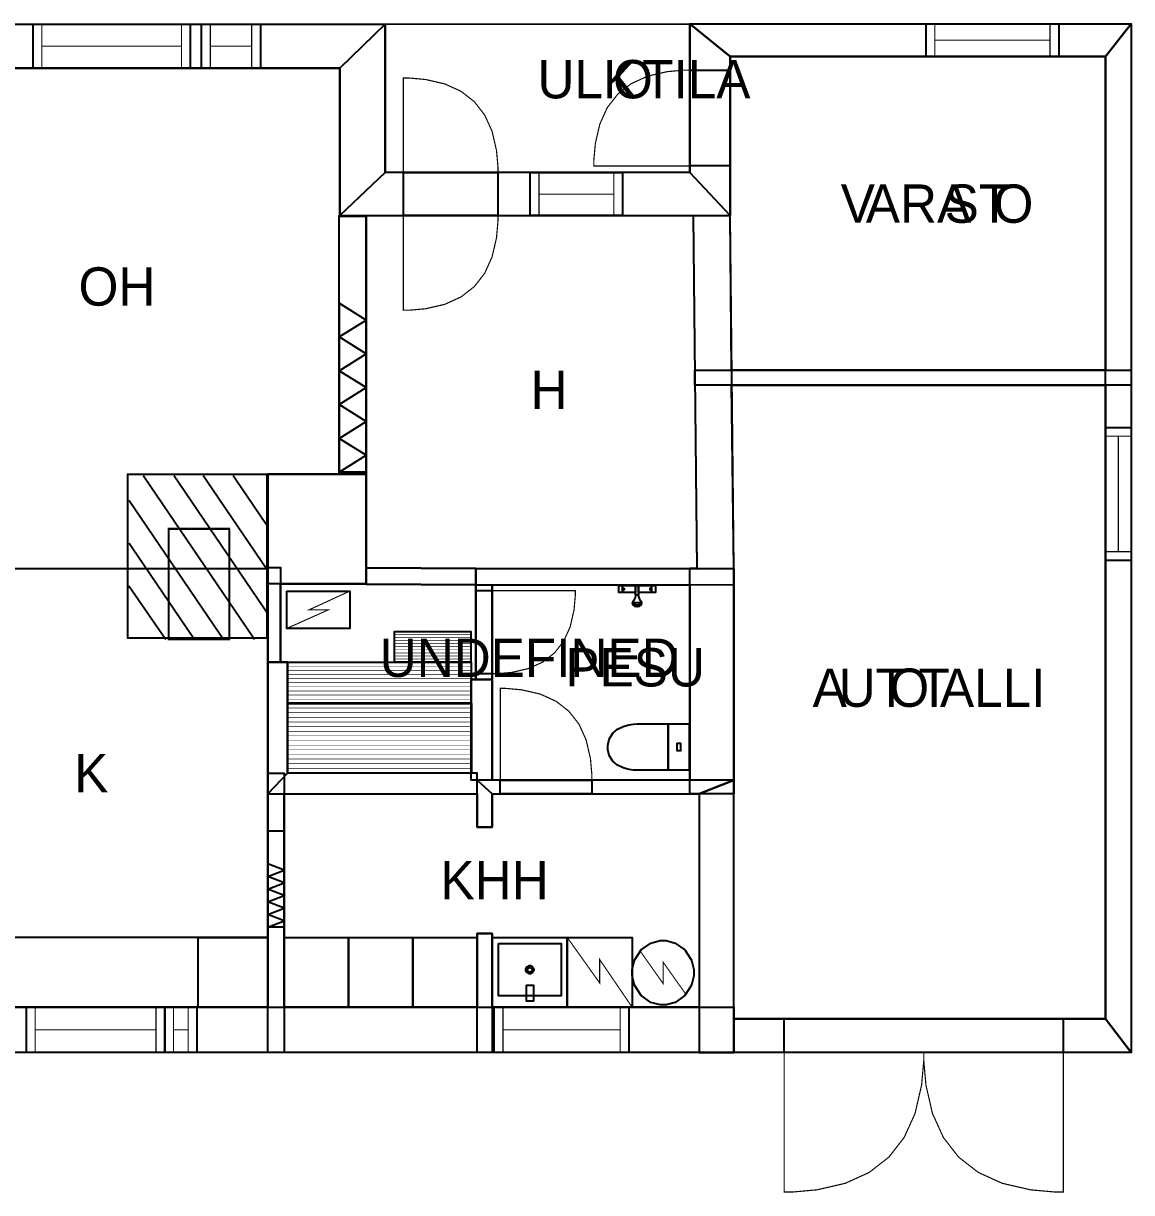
# Model space of a CAD drawing. Extents: x 1.4 to 24.4, y 0 to 11.3.
# Drawn here: x 14.48 to 24.41, y 0.8 to 11.29 of the extents above; entities that cross this region are included whole.
import ezdxf

# ---------------------------------------------------------------- set-up
doc = ezdxf.new("R2010")
doc.units = 0
doc.layers.get('0').update_dxf_attribs({"linetype": 'CONTINUOUS'})

msp = doc.modelspace()

# ---------------------------------------------------------------- linework, layer by layer
at = {"color": 0}
for points, const_width in [([(4.01324, 11.2822), (17.7201, 11.2822), (17.3139, 10.8864), (4.01324, 10.8864), (4.01324, 11.2822)], 0.00208), ([(14.5635, 11.2822), (15.9725, 11.2822), (15.9725, 10.8864), (14.5635, 10.8864), (14.5635, 11.2822)], 0.01042), ([(14.5635, 11.2822), (15.9725, 11.2822), (15.9725, 10.8864), (14.5635, 10.8864), (14.5635, 11.2822)], 0.01042), ([(16.0744, 11.2822), (16.6007, 11.2822), (16.6007, 10.8864), (16.0744, 10.8864), (16.0744, 11.2822)], 0.01042), ([(16.0744, 11.2822), (16.6007, 11.2822), (16.6007, 10.8864), (16.0744, 10.8864), (16.0744, 11.2822)], 0.01042), ([(17.7201, 11.2822), (17.7201, 9.95096), (17.3139, 9.56554), (17.3139, 10.8864), (17.7201, 11.2822)], 0.00208), ([(17.7201, 11.2822), (20.4513, 11.2841), (20.4513, 9.95096), (17.7201, 9.95096), (17.7201, 11.2822)], 0.00208), ([(20.4513, 11.2841), (24.4097, 11.2841), (24.1806, 10.9924), (20.8158, 10.9924), (20.4513, 11.2841)], 0.00208), ([(20.4513, 9.95096), (20.4513, 11.2841), (20.8158, 10.9924), (20.8158, 9.56554), (20.4513, 9.95096)], 0.00208), ([(22.5714, 11.2841), (23.7617, 11.2841), (23.7617, 10.9924), (22.5714, 10.9924), (22.5714, 11.2841)], 0.01042), ([(22.5714, 11.2841), (23.7617, 11.2841), (23.7617, 10.9924), (22.5714, 10.9924), (22.5714, 11.2841)], 0.01042), ([(24.4097, 11.2841), (24.4097, 2.06168), (24.1806, 2.36376), (24.1806, 10.9924), (24.4097, 11.2841)], 0.00208), ([(18.7319, 9.95096), (18.7319, 10.0007), (18.7188, 10.1498), (18.6789, 10.3222), (18.6126, 10.4681), (18.5199, 10.5874), (18.4006, 10.6802), (18.2547, 10.7465), (18.0824, 10.7863), (17.9332, 10.7995), (17.8835, 10.7995), (17.8835, 9.95096), (18.7319, 9.95096)], 0.01042), ([(20.4513, 10.87), (20.4008, 10.87), (20.2497, 10.8566), (20.0751, 10.8163), (19.9275, 10.7492), (19.8067, 10.6552), (19.7126, 10.5343), (19.6456, 10.3866), (19.6051, 10.212), (19.5918, 10.061), (19.5918, 10.0106), (20.4513, 10.0106), (20.4513, 10.87)], 0.01042), ([(20.4513, 10.87), (20.8158, 10.87), (20.8158, 10.0106), (20.4513, 10.0106), (20.4513, 10.87)], 0.01042), ([(20.4513, 10.87), (20.8158, 10.87), (20.8158, 10.0106), (20.4513, 10.0106), (20.4513, 10.87)], 0.01042), ([(17.3139, 9.56554), (20.8158, 9.56554), (20.4513, 9.95096), (17.7201, 9.95096), (17.3139, 9.56554)], 0.00208), ([(17.8835, 9.95096), (18.7319, 9.95096), (18.7319, 9.56554), (17.8835, 9.56554), (17.8835, 9.95096)], 0.01042), ([(17.8835, 9.95096), (18.7319, 9.95096), (18.7319, 9.56554), (17.8835, 9.56554), (17.8835, 9.95096)], 0.01042), ([(19.0215, 9.95096), (19.8494, 9.95096), (19.8494, 9.56554), (19.0215, 9.56554), (19.0215, 9.95096)], 0.01042), ([(19.0215, 9.95096), (19.8494, 9.95096), (19.8494, 9.56554), (19.0215, 9.56554), (19.0215, 9.95096)], 0.01042), ([(17.3089, 9.56054), (17.5485, 9.56054), (17.5485, 7.26557), (17.3089, 7.26557), (17.3089, 9.56054)], 0.01042), ([(17.3089, 9.56554), (17.5485, 9.56554), (17.5485, 7.24647), (17.3089, 7.24647), (17.3089, 9.56554)], 0.00208), ([(18.7319, 9.56554), (18.7319, 9.51585), (18.7188, 9.36669), (18.6789, 9.19433), (18.6126, 9.0485), (18.5199, 8.92914), (18.4006, 8.83637), (18.2547, 8.77007), (18.0824, 8.73031), (17.9332, 8.71701), (17.8835, 8.71701), (17.8835, 9.56554), (18.7319, 9.56554)], 0.01042), ([(20.8482, 6.40224), (20.8158, 9.56554), (20.4825, 9.56213), (20.5149, 6.39887), (20.8482, 6.40224)], 0.00208), ([(20.4981, 8.18033), (24.4097, 8.18033), (24.4097, 8.04492), (20.4981, 8.04492), (20.4981, 8.18033)], 0.00208), ([(24.1806, 7.66558), (24.4097, 7.66558), (24.4097, 6.4739), (24.1806, 6.4739), (24.1806, 7.66558)], 0.01042), ([(24.1806, 7.66558), (24.4097, 7.66558), (24.4097, 6.4739), (24.1806, 6.4739), (24.1806, 7.66558)], 0.01042), ([(15.4122, 7.24647), (16.6599, 7.24647), (16.6599, 5.77664), (15.4122, 5.77664), (15.4122, 7.24647)], 0.01663), ([(16.6682, 7.24647), (17.549, 7.24647), (17.549, 6.26378), (16.6682, 6.26378), (16.6682, 7.24647)], 0.00208), ([(15.779, 6.75846), (16.321, 6.75846), (16.321, 5.76438), (15.779, 5.76438), (15.779, 6.75846)], 0.01663), ([(16.6682, 6.40961), (16.7828, 6.40961), (16.7828, 5.56233), (16.6682, 5.56233), (16.6682, 6.40961)], 0.00208), ([(17.549, 6.40597), (18.5346, 6.40192), (18.5342, 6.25608), (17.5485, 6.26014), (17.549, 6.40597)], 0.00208), ([(18.5346, 6.40192), (20.8482, 6.39887), (20.8479, 6.25304), (18.5342, 6.25608), (18.5346, 6.40192)], 0.00208), ([(20.4524, 6.40224), (20.8482, 6.40224), (20.8482, 4.37961), (20.4524, 4.37961), (20.4524, 6.40224)], 0.00208), ([(16.8375, 6.19911), (17.4039, 6.19911), (17.4039, 5.86367), (16.8375, 5.86367), (16.8375, 6.19911)], 0.00944), ([(18.5346, 6.20296), (18.6804, 6.20296), (18.6804, 5.45785), (18.5346, 5.45785), (18.5346, 6.20296)], 0.01042), ([(18.5346, 6.20296), (18.6804, 6.20296), (18.6804, 5.45785), (18.5346, 5.45785), (18.5346, 6.20296)], 0.01042), ([(18.5346, 6.25586), (18.6804, 6.25586), (18.6804, 5.40451), (18.5346, 5.40451), (18.5346, 6.25586)], 0.00208), ([(18.6804, 5.45785), (18.724, 5.45785), (18.855, 5.46951), (19.0064, 5.50444), (19.1344, 5.56267), (19.2392, 5.64415), (19.3207, 5.74892), (19.3789, 5.87701), (19.4139, 6.02838), (19.4256, 6.15935), (19.4256, 6.20296), (18.6804, 6.20296), (18.6804, 5.45785)], 0.01042), ([(19.8153, 6.24897), (19.8485, 6.24897), (19.8485, 6.18544), (19.8153, 6.18544), (19.8153, 6.24897)], 0.01042), ([(19.8485, 6.21669), (19.8517, 6.21793), (19.8614, 6.22179), (19.8642, 6.22293), (19.8642, 6.22293), (19.8642, 6.22151), (19.8642, 6.21724), (19.8642, 6.21294), (19.8642, 6.21149), (19.8642, 6.21149), (19.8618, 6.21213), (19.8518, 6.21556), (19.8485, 6.21669)], 0.01042), ([(19.8485, 6.24897), (19.9653, 6.24897), (19.9653, 6.18544), (19.8485, 6.18544), (19.8485, 6.24897)], 0.01042), ([(19.9653, 6.24897), (19.9933, 6.24897), (19.9933, 6.16564), (19.9863, 6.16564), (19.9706, 6.16564), (19.9653, 6.16564), (19.9653, 6.18647), (19.9653, 6.23335), (19.9653, 6.24897)], 0.01042), ([(19.9933, 6.24897), (20.11, 6.24897), (20.11, 6.18544), (19.9933, 6.18544), (19.9933, 6.24897)], 0.01042), ([(20.1089, 6.21669), (20.1057, 6.21793), (20.096, 6.22179), (20.0933, 6.22293), (20.0933, 6.22293), (20.0933, 6.22151), (20.0933, 6.21724), (20.0933, 6.21294), (20.0933, 6.21149), (20.0933, 6.21149), (20.0957, 6.21213), (20.1057, 6.21556), (20.1089, 6.21669)], 0.01042), ([(20.1089, 6.24897), (20.1443, 6.24897), (20.1443, 6.18544), (20.1089, 6.18544), (20.1089, 6.24897)], 0.01042), ([(17.8028, 5.83604), (18.4881, 5.83604), (18.4881, 5.56272), (17.8028, 5.56272), (17.8028, 5.83604)], 0.01042), ([(12.9156, 5.62776), (12.9156, 2.46793), (16.6682, 2.46793), (16.6682, 3.09326), (13.5257, 3.09326), (13.5406, 5.62776), (12.9156, 5.62776)], 0.01042), ([(16.6682, 4.37961), (16.6682, 5.56233), (16.8453, 5.56233), (16.8453, 4.56711), (16.6682, 4.37961)], 0.00208), ([(16.8453, 5.56256), (18.4915, 5.56256), (18.4915, 5.19233), (16.8453, 5.19233), (16.8453, 5.56256)], 0.01042), ([(18.4929, 5.40451), (18.6804, 5.40451), (18.6804, 4.50461), (18.4929, 4.50461), (18.4929, 5.40451)], 0.00208), ([(19.574, 4.50461), (19.574, 4.55279), (19.5613, 4.69721), (19.5226, 4.86415), (19.4585, 5.00537), (19.3686, 5.12088), (19.2531, 5.21078), (19.1118, 5.27496), (18.945, 5.31347), (18.8006, 5.32628), (18.7524, 5.32628), (18.7524, 4.50461), (19.574, 4.50461)], 0.01042), ([(16.8453, 5.19217), (18.4943, 5.19217), (18.4943, 4.56717), (16.8453, 4.56717), (16.8453, 5.19217)], 0.01042), ([(19.9915, 4.5925), (19.9915, 4.5925), (19.9797, 4.59244), (19.9488, 4.59407), (19.9049, 4.60021), (19.8547, 4.61361), (19.8044, 4.63715), (19.7607, 4.67361), (19.7297, 4.72581), (19.7179, 4.77886), (19.7179, 4.7965), (19.7179, 4.81483), (19.7297, 4.86968), (19.7607, 4.92372), (19.8044, 4.96153), (19.8547, 4.986), (19.9049, 5), (19.9488, 5.0064), (19.9797, 5.00814), (19.9915, 5.00803), (19.9915, 5.00803), (20.2597, 5.00906), (20.2597, 4.5925), (19.9915, 4.5925)], 0.01042), ([(20.2597, 5.009), (20.2597, 4.5925), (20.4471, 4.5925), (20.4471, 5.009), (20.2597, 5.009)], 0.01042), ([(20.3376, 4.83388), (20.3376, 4.76764), (20.3692, 4.76764), (20.3692, 4.83388), (20.3376, 4.83388)], 0.01042), ([(16.6682, 4.37961), (18.545, 4.37961), (18.545, 4.56711), (16.8453, 4.56711), (16.6682, 4.37961)], 0.00208), ([(16.6682, 4.56711), (16.814, 4.56711), (16.814, 2.06168), (16.6682, 2.06168), (16.6682, 4.56711)], 0.00208), ([(18.7524, 4.50461), (19.574, 4.50461), (19.574, 4.37961), (18.7524, 4.37961), (18.7524, 4.50461)], 0.01042), ([(18.7524, 4.50461), (19.574, 4.50461), (19.574, 4.37961), (18.7524, 4.37961), (18.7524, 4.50461)], 0.01042), ([(18.6804, 4.37961), (20.5357, 4.37961), (20.8482, 4.50461), (18.545, 4.50461), (18.6804, 4.37961)], 0.00208), ([(18.6804, 4.37961), (18.6804, 4.08192), (18.545, 4.08192), (18.545, 4.50461), (18.6804, 4.37961)], 0.00208), ([(20.8482, 2.06168), (20.8482, 4.50461), (20.5357, 4.37961), (20.5357, 2.06168), (20.8482, 2.06168)], 0.00208), ([(16.6682, 4.04829), (16.814, 4.04829), (16.814, 3.18381), (16.6682, 3.18381), (16.6682, 4.04829)], 0.01042), ([(16.0432, 3.09343), (16.6682, 3.09343), (16.6682, 2.46843), (16.0432, 2.46843), (16.0432, 3.09343)], 0.01042), ([(16.8139, 3.09326), (17.3908, 3.09326), (17.3908, 2.46826), (16.8139, 2.46826), (16.8139, 3.09326)], 0.01042), ([(17.3908, 3.09326), (17.9679, 3.09326), (17.9679, 2.46826), (17.3908, 2.46826), (17.3908, 3.09326)], 0.01042), ([(17.9679, 3.09326), (18.545, 3.09326), (18.545, 2.46826), (17.9679, 2.46826), (17.9679, 3.09326)], 0.01042), ([(18.545, 3.12765), (18.6804, 3.12765), (18.6804, 2.06168), (18.545, 2.06168), (18.545, 3.12765)], 0.00208), ([(18.6804, 3.09326), (19.3532, 3.09326), (19.3532, 2.46826), (18.6804, 2.46826), (18.6804, 3.09326)], 0.01042), ([(18.7364, 3.03808), (19.2972, 3.03808), (19.2972, 2.56933), (18.7364, 2.56933), (18.7364, 3.03808)], 0.01042), ([(19.3532, 3.09293), (19.9349, 3.09293), (19.9349, 2.46793), (19.3532, 2.46793), (19.3532, 3.09293)], 0.00969), ([(19.9349, 2.77664), (19.9349, 2.80469), (19.9567, 2.88883), (20.0161, 2.98047), (20.1043, 3.04221), (20.1854, 3.06483), (20.2124, 3.06483), (20.2393, 3.06483), (20.3204, 3.04221), (20.4086, 2.98047), (20.4681, 2.88883), (20.4899, 2.80469), (20.4899, 2.77664), (20.4899, 2.74864), (20.4681, 2.6645), (20.4086, 2.57286), (20.3204, 2.51112), (20.2393, 2.48844), (20.2124, 2.48844), (20.1854, 2.48844), (20.1043, 2.51112), (20.0161, 2.57286), (19.9567, 2.6645), (19.9349, 2.74864), (19.9349, 2.77664)], 0.00925), ([(18.9804, 2.80371), (18.9804, 2.81017), (18.991, 2.82954), (19.0104, 2.84017), (19.0168, 2.84017), (19.0232, 2.84017), (19.0426, 2.82954), (19.0533, 2.81017), (19.0533, 2.80371), (19.0533, 2.79731), (19.0426, 2.77794), (19.0232, 2.76725), (19.0168, 2.76725), (19.0104, 2.76725), (18.991, 2.77794), (18.9804, 2.79731), (18.9804, 2.80371)], 0.00833), ([(18.996, 2.80371), (18.996, 2.8074), (19.0021, 2.81847), (19.0132, 2.82454), (19.0168, 2.82454), (19.0204, 2.82454), (19.0315, 2.81847), (19.0376, 2.8074), (19.0376, 2.80371), (19.0376, 2.80007), (19.0315, 2.78901), (19.0204, 2.78288), (19.0168, 2.78288), (19.0132, 2.78288), (19.0021, 2.78901), (18.996, 2.80007), (18.996, 2.80371)], 0.00833), ([(18.9879, 2.66618), (19.0504, 2.66618), (19.0504, 2.52035), (18.9879, 2.52035), (18.9879, 2.66618)], 0.01042), ([(4.03842, 2.46793), (20.8482, 2.46793), (20.8482, 2.06168), (4.03842, 2.06168), (4.03842, 2.46793)], 0.00208), ([(14.5028, 2.46793), (15.7435, 2.46793), (15.7435, 2.06168), (14.5028, 2.06168), (14.5028, 2.46793)], 0.01042), ([(14.5028, 2.46793), (15.7435, 2.46793), (15.7435, 2.06168), (14.5028, 2.06168), (14.5028, 2.46793)], 0.01042), ([(15.7435, 2.46793), (16.0319, 2.46793), (16.0319, 2.06168), (15.7435, 2.06168), (15.7435, 2.46793)], 0.01042), ([(15.7435, 2.46793), (16.0319, 2.46793), (16.0319, 2.06168), (15.7435, 2.06168), (15.7435, 2.46793)], 0.01042), ([(18.6982, 2.46793), (19.9061, 2.46793), (19.9061, 2.06168), (18.6982, 2.06168), (18.6982, 2.46793)], 0.01042), ([(18.6982, 2.46793), (19.9061, 2.46793), (19.9061, 2.06168), (18.6982, 2.06168), (18.6982, 2.46793)], 0.01042), ([(24.4097, 2.06168), (20.8482, 2.06168), (20.8482, 2.36376), (24.1806, 2.36376), (24.4097, 2.06168)], 0.00208), ([(21.2992, 2.36376), (23.8024, 2.36376), (23.8024, 2.06168), (21.2992, 2.06168), (21.2992, 2.36376)], 0.01042), ([(21.2992, 2.36376), (23.8024, 2.36376), (23.8024, 2.06168), (21.2992, 2.06168), (21.2992, 2.36376)], 0.01042), ([(22.5507, 2.06168), (22.5507, 1.98839), (22.5311, 1.76839), (22.4725, 1.51417), (22.3747, 1.29905), (22.2378, 1.12305), (22.0618, 0.98616), (21.8467, 0.88835), (21.5925, 0.8297), (21.3725, 0.81011), (21.2992, 0.81011), (21.2992, 2.06168), (22.5507, 2.06168)], 0.01042), ([(22.5507, 2.06168), (22.5507, 1.98839), (22.5703, 1.76839), (22.6289, 1.51417), (22.7267, 1.29905), (22.8636, 1.12305), (23.0396, 0.98616), (23.2547, 0.88835), (23.5089, 0.8297), (23.7289, 0.81011), (23.8024, 0.81011), (23.8024, 2.06168), (22.5507, 2.06168)], 0.01042)]:
    msp.add_lwpolyline(points, close=True, dxfattribs=dict(at, const_width=const_width))
for points in [[(4.01324, 11.2822), (17.7201, 11.2822), (17.3139, 10.8864), (4.01324, 10.8864), (4.01324, 11.2822)], [(17.7201, 11.2822), (17.7201, 9.95096), (17.3139, 9.56554), (17.3139, 10.8864), (17.7201, 11.2822)], [(20.4513, 9.95096), (20.4513, 11.2841), (20.8158, 10.9924), (20.8158, 9.56554), (20.4513, 9.95096)], [(20.4513, 11.2841), (24.4097, 11.2841), (24.1806, 10.9924), (20.8158, 10.9924), (20.4513, 11.2841)], [(24.4097, 11.2841), (24.4097, 2.06168), (24.1806, 2.36376), (24.1806, 10.9924), (24.4097, 11.2841)], [(17.3139, 9.56554), (20.8158, 9.56554), (20.4513, 9.95096), (17.7201, 9.95096), (17.3139, 9.56554)], [(17.3089, 9.56554), (17.5485, 9.56554), (17.5485, 7.24647), (17.3089, 7.24647), (17.3089, 9.56554)], [(20.8482, 6.40224), (20.8158, 9.56554), (20.4825, 9.56213), (20.5149, 6.39887), (20.8482, 6.40224)], [(20.4981, 8.18033), (24.4097, 8.18033), (24.4097, 8.04492), (20.4981, 8.04492), (20.4981, 8.18033)], [(16.6682, 7.24647), (17.549, 7.24647), (17.549, 6.26378), (16.6682, 6.26378), (16.6682, 7.24647)], [(16.6682, 6.40961), (16.7828, 6.40961), (16.7828, 5.56233), (16.6682, 5.56233), (16.6682, 6.40961)], [(17.549, 6.40597), (18.5346, 6.40192), (18.5342, 6.25608), (17.5485, 6.26014), (17.549, 6.40597)], [(18.5346, 6.40192), (20.8482, 6.39887), (20.8479, 6.25304), (18.5342, 6.25608), (18.5346, 6.40192)], [(20.4524, 6.40224), (20.8482, 6.40224), (20.8482, 4.37961), (20.4524, 4.37961), (20.4524, 6.40224)], [(18.5346, 6.25586), (18.6804, 6.25586), (18.6804, 5.40451), (18.5346, 5.40451), (18.5346, 6.25586)], [(16.6682, 4.37961), (16.6682, 5.56233), (16.8453, 5.56233), (16.8453, 4.56711), (16.6682, 4.37961)], [(18.4929, 5.40451), (18.6804, 5.40451), (18.6804, 4.50461), (18.4929, 4.50461), (18.4929, 5.40451)], [(16.6682, 4.56711), (16.814, 4.56711), (16.814, 2.06168), (16.6682, 2.06168), (16.6682, 4.56711)], [(16.6682, 4.37961), (18.545, 4.37961), (18.545, 4.56711), (16.8453, 4.56711), (16.6682, 4.37961)], [(18.6804, 4.37961), (20.5357, 4.37961), (20.8482, 4.50461), (18.545, 4.50461), (18.6804, 4.37961)], [(18.6804, 4.37961), (18.6804, 4.08192), (18.545, 4.08192), (18.545, 4.50461), (18.6804, 4.37961)], [(20.8482, 2.06168), (20.8482, 4.50461), (20.5357, 4.37961), (20.5357, 2.06168), (20.8482, 2.06168)], [(18.545, 3.12765), (18.6804, 3.12765), (18.6804, 2.06168), (18.545, 2.06168), (18.545, 3.12765)], [(4.03842, 2.46793), (20.8482, 2.46793), (20.8482, 2.06168), (4.03842, 2.06168), (4.03842, 2.46793)], [(24.4097, 2.06168), (20.8482, 2.06168), (20.8482, 2.36376), (24.1806, 2.36376), (24.4097, 2.06168)]]:
    msp.add_lwpolyline(points, close=True, dxfattribs=at)
at = {"color": 7}
for points in [[(14.5635, 11.2822), (15.9725, 11.2822), (15.9725, 10.8864), (14.5635, 10.8864), (14.5635, 11.2822)], [(14.5635, 11.2822), (15.9725, 11.2822), (15.9725, 10.8864), (14.5635, 10.8864), (14.5635, 11.2822)], [(16.0744, 11.2822), (16.6007, 11.2822), (16.6007, 10.8864), (16.0744, 10.8864), (16.0744, 11.2822)], [(16.0744, 11.2822), (16.6007, 11.2822), (16.6007, 10.8864), (16.0744, 10.8864), (16.0744, 11.2822)], [(17.7201, 11.2822), (20.4513, 11.2841), (20.4513, 9.95096), (17.7201, 9.95096), (17.7201, 11.2822)], [(22.5714, 11.2841), (23.7617, 11.2841), (23.7617, 10.9924), (22.5714, 10.9924), (22.5714, 11.2841)], [(22.5714, 11.2841), (23.7617, 11.2841), (23.7617, 10.9924), (22.5714, 10.9924), (22.5714, 11.2841)], [(24.1806, 8.18033), (20.8274, 8.18033), (20.8158, 9.56554), (20.8158, 10.9924), (24.1806, 10.9924), (24.1806, 8.18033)], [(17.3139, 9.56554), (17.5485, 9.56554), (17.5485, 7.24647), (16.6682, 7.24647), (16.6682, 6.39931), (12.7698, 6.40192), (12.7698, 7.54232), (12.9099, 7.54232), (12.9099, 10.8864), (17.3139, 10.8864), (17.3139, 9.56554)], [(20.4513, 10.87), (20.8158, 10.87), (20.8158, 10.0106), (20.4513, 10.0106), (20.4513, 10.87)], [(20.4513, 10.87), (20.8158, 10.87), (20.8158, 10.0106), (20.4513, 10.0106), (20.4513, 10.87)], [(17.8835, 9.95096), (18.7319, 9.95096), (18.7319, 9.56554), (17.8835, 9.56554), (17.8835, 9.95096)], [(17.8835, 9.95096), (18.7319, 9.95096), (18.7319, 9.56554), (17.8835, 9.56554), (17.8835, 9.95096)], [(19.0215, 9.95096), (19.8494, 9.95096), (19.8494, 9.56554), (19.0215, 9.56554), (19.0215, 9.95096)], [(19.0215, 9.95096), (19.8494, 9.95096), (19.8494, 9.56554), (19.0215, 9.56554), (19.0215, 9.95096)], [(17.3089, 9.56054), (17.5485, 9.56054), (17.5485, 7.26557), (17.3089, 7.26557), (17.3089, 9.56054)], [(17.3089, 9.56054), (17.5485, 9.56054), (17.5485, 7.26557), (17.3089, 7.26557), (17.3089, 9.56054)], [(20.4825, 9.56213), (20.5149, 6.40224), (20.4524, 6.40224), (20.4524, 6.39931), (18.5346, 6.40192), (17.549, 6.40597), (17.549, 7.24647), (17.5485, 7.24647), (17.5485, 9.56554), (20.8158, 9.56554), (20.4825, 9.56213)], [(17.3089, 7.26557), (17.5485, 7.41699), (17.3089, 7.56847), (17.5485, 7.71994), (17.3089, 7.87147), (17.5485, 8.02294), (17.3089, 8.17443), (17.5485, 8.32585), (17.3089, 8.47732), (17.5485, 8.62879), (17.3089, 8.78022)], [(24.1806, 2.36376), (20.8482, 2.36376), (20.8482, 6.40224), (20.8274, 8.04492), (24.1806, 8.04492), (24.1806, 2.36376)], [(24.1806, 7.66558), (24.4097, 7.66558), (24.4097, 6.4739), (24.1806, 6.4739), (24.1806, 7.66558)], [(24.1806, 7.66558), (24.4097, 7.66558), (24.4097, 6.4739), (24.1806, 6.4739), (24.1806, 7.66558)], [(15.4122, 7.24647), (16.6599, 7.24647), (16.6599, 5.77664), (15.4122, 5.77664), (15.4122, 7.24647)], [(15.779, 6.75846), (16.321, 6.75846), (16.321, 5.76438), (15.779, 5.76438), (15.779, 6.75846)], [(12.7698, 6.40192), (16.6682, 6.39931), (16.6682, 2.46847), (12.9177, 2.46793), (12.9177, 6.40192), (12.7698, 6.40192)], [(17.5485, 6.26014), (18.5342, 6.25608), (18.5346, 6.25586), (18.5346, 5.40451), (18.4929, 5.40451), (18.4929, 4.56711), (16.8453, 4.56711), (16.8453, 5.56233), (16.7828, 5.56233), (16.7828, 6.26378), (17.5485, 6.26378), (17.5485, 6.26014)], [(16.8375, 6.19911), (17.4039, 6.19911), (17.4039, 5.86367), (16.8375, 5.86367), (16.8375, 6.19911)], [(18.5346, 6.20296), (18.6804, 6.20296), (18.6804, 5.45785), (18.5346, 5.45785), (18.5346, 6.20296)], [(18.5346, 6.20296), (18.6804, 6.20296), (18.6804, 5.45785), (18.5346, 5.45785), (18.5346, 6.20296)], [(18.6804, 6.25347), (20.4524, 6.25347), (20.4524, 4.50461), (18.6804, 4.50461), (18.6804, 6.25347)], [(19.8153, 6.24897), (19.8485, 6.24897), (19.8485, 6.18544), (19.8153, 6.18544), (19.8153, 6.24897)], [(19.8485, 6.24897), (19.9653, 6.24897), (19.9653, 6.18544), (19.8485, 6.18544), (19.8485, 6.24897)], [(19.8485, 6.21669), (19.8517, 6.21793), (19.8614, 6.22179), (19.8642, 6.22293), (19.8642, 6.22293), (19.8642, 6.22151), (19.8642, 6.21724), (19.8642, 6.21294), (19.8642, 6.21149), (19.8642, 6.21149), (19.8618, 6.21213), (19.8518, 6.21556), (19.8485, 6.21669)], [(19.9653, 6.24897), (19.9933, 6.24897), (19.9933, 6.16564), (19.9863, 6.16564), (19.9706, 6.16564), (19.9653, 6.16564), (19.9653, 6.18647), (19.9653, 6.23335), (19.9653, 6.24897)], [(19.9933, 6.24897), (20.11, 6.24897), (20.11, 6.18544), (19.9933, 6.18544), (19.9933, 6.24897)], [(20.1089, 6.21669), (20.1057, 6.21793), (20.096, 6.22179), (20.0933, 6.22293), (20.0933, 6.22293), (20.0933, 6.22151), (20.0933, 6.21724), (20.0933, 6.21294), (20.0933, 6.21149), (20.0933, 6.21149), (20.0957, 6.21213), (20.1057, 6.21556), (20.1089, 6.21669)], [(20.1089, 6.24897), (20.1443, 6.24897), (20.1443, 6.18544), (20.1089, 6.18544), (20.1089, 6.24897)], [(19.9653, 6.16564), (19.9653, 6.15935), (19.9615, 6.1404), (19.9517, 6.118), (19.9485, 6.11356), (19.9475, 6.11203), (19.9372, 6.09744), (19.9371, 6.09586), (19.9365, 6.09299), (19.9407, 6.07644), (19.9574, 6.06358), (19.9631, 6.0625), (19.9644, 6.06228), (19.976, 6.06147), (19.9797, 6.06147), (19.9787, 6.06147), (19.9829, 6.06147), (19.994, 6.06228), (19.9954, 6.0625), (20.0011, 6.06358), (20.0178, 6.07644), (20.0219, 6.09299), (20.0214, 6.09586), (20.0211, 6.09744), (20.011, 6.11203), (20.01, 6.11356), (20.0068, 6.118), (19.9969, 6.1404), (19.9933, 6.15935), (19.9933, 6.16564)], [(19.9371, 6.09478), (19.9372, 6.09429), (19.9492, 6.08415), (19.9729, 6.07503), (19.9808, 6.07503), (19.9871, 6.07531), (20.0097, 6.08453), (20.0208, 6.09429), (20.0214, 6.09478)], [(17.8028, 5.83604), (18.4881, 5.83604), (18.4881, 5.56272), (17.8028, 5.56272), (17.8028, 5.83604)], [(12.9156, 5.62776), (12.9156, 2.46793), (16.6682, 2.46793), (16.6682, 3.09326), (13.5257, 3.09326), (13.5406, 5.62776), (12.9156, 5.62776)], [(16.8453, 5.56256), (18.4915, 5.56256), (18.4915, 5.19233), (16.8453, 5.19233), (16.8453, 5.56256)], [(16.8453, 5.19217), (18.4943, 5.19217), (18.4943, 4.56717), (16.8453, 4.56717), (16.8453, 5.19217)], [(19.9915, 4.5925), (19.9915, 4.5925), (19.9797, 4.59244), (19.9488, 4.59407), (19.9049, 4.60021), (19.8547, 4.61361), (19.8044, 4.63715), (19.7607, 4.67361), (19.7297, 4.72581), (19.7179, 4.77886), (19.7179, 4.7965), (19.7179, 4.81483), (19.7297, 4.86968), (19.7607, 4.92372), (19.8044, 4.96153), (19.8547, 4.986), (19.9049, 5), (19.9488, 5.0064), (19.9797, 5.00814), (19.9915, 5.00803), (19.9915, 5.00803), (20.2597, 5.00906), (20.2597, 4.5925), (19.9915, 4.5925)], [(20.2597, 5.009), (20.4471, 5.009), (20.4471, 4.5925), (20.2597, 4.5925), (20.2597, 5.009)], [(20.3376, 4.83388), (20.3692, 4.83388), (20.3692, 4.76764), (20.3376, 4.76764), (20.3376, 4.83388)], [(18.7524, 4.50461), (19.574, 4.50461), (19.574, 4.37961), (18.7524, 4.37961), (18.7524, 4.50461)], [(18.7524, 4.50461), (19.574, 4.50461), (19.574, 4.37961), (18.7524, 4.37961), (18.7524, 4.50461)], [(18.545, 4.08192), (18.6804, 4.08192), (18.6804, 4.37961), (20.5357, 4.37961), (20.5357, 2.46793), (18.6804, 2.46793), (18.6804, 3.12765), (18.545, 3.12765), (18.545, 2.46793), (16.814, 2.46793), (16.814, 4.37961), (18.545, 4.37961), (18.545, 4.08192)], [(16.6682, 4.04829), (16.814, 4.04829), (16.814, 3.18381), (16.6682, 3.18381), (16.6682, 4.04829)], [(16.6682, 4.04829), (16.814, 4.04829), (16.814, 3.18381), (16.6682, 3.18381), (16.6682, 4.04829)], [(16.6682, 3.18381), (16.814, 3.24089), (16.6682, 3.29785), (16.814, 3.35493), (16.6682, 3.412), (16.814, 3.46897), (16.6682, 3.5261), (16.814, 3.58317), (16.6682, 3.64025), (16.814, 3.69721), (16.6682, 3.75429)], [(16.0432, 3.09343), (16.6682, 3.09343), (16.6682, 2.46843), (16.0432, 2.46843), (16.0432, 3.09343)], [(16.8139, 3.09326), (17.3908, 3.09326), (17.3908, 2.46826), (16.8139, 2.46826), (16.8139, 3.09326)], [(17.3908, 3.09326), (17.9679, 3.09326), (17.9679, 2.46826), (17.3908, 2.46826), (17.3908, 3.09326)], [(17.9679, 3.09326), (18.545, 3.09326), (18.545, 2.46826), (17.9679, 2.46826), (17.9679, 3.09326)], [(18.6804, 3.09326), (19.3532, 3.09326), (19.3532, 2.46826), (18.6804, 2.46826), (18.6804, 3.09326)], [(19.3532, 3.09293), (19.9349, 3.09293), (19.9349, 2.46793), (19.3532, 2.46793), (19.3532, 3.09293)], [(19.9349, 2.77664), (19.9349, 2.80469), (19.9567, 2.88883), (20.0161, 2.98047), (20.1043, 3.04221), (20.1854, 3.06483), (20.2124, 3.06483), (20.2393, 3.06483), (20.3204, 3.04221), (20.4086, 2.98047), (20.4681, 2.88883), (20.4899, 2.80469), (20.4899, 2.77664), (20.4899, 2.74864), (20.4681, 2.6645), (20.4086, 2.57286), (20.3204, 2.51112), (20.2393, 2.48844), (20.2124, 2.48844), (20.1854, 2.48844), (20.1043, 2.51112), (20.0161, 2.57286), (19.9567, 2.6645), (19.9349, 2.74864), (19.9349, 2.77664)], [(18.7364, 3.03808), (19.2972, 3.03808), (19.2972, 2.56933), (18.7364, 2.56933), (18.7364, 3.03808)], [(18.9804, 2.80371), (18.9804, 2.81017), (18.991, 2.82954), (19.0104, 2.84017), (19.0168, 2.84017), (19.0232, 2.84017), (19.0426, 2.82954), (19.0533, 2.81017), (19.0533, 2.80371), (19.0533, 2.79731), (19.0426, 2.77794), (19.0232, 2.76725), (19.0168, 2.76725), (19.0104, 2.76725), (18.991, 2.77794), (18.9804, 2.79731), (18.9804, 2.80371)], [(18.996, 2.80371), (18.996, 2.8074), (19.0021, 2.81847), (19.0132, 2.82454), (19.0168, 2.82454), (19.0204, 2.82454), (19.0315, 2.81847), (19.0376, 2.8074), (19.0376, 2.80371), (19.0376, 2.80007), (19.0315, 2.78901), (19.0204, 2.78288), (19.0168, 2.78288), (19.0132, 2.78288), (19.0021, 2.78901), (18.996, 2.80007), (18.996, 2.80371)], [(18.9879, 2.66618), (19.0504, 2.66618), (19.0504, 2.52035), (18.9879, 2.52035), (18.9879, 2.66618)], [(14.5028, 2.46793), (15.7435, 2.46793), (15.7435, 2.06168), (14.5028, 2.06168), (14.5028, 2.46793)], [(14.5028, 2.46793), (15.7435, 2.46793), (15.7435, 2.06168), (14.5028, 2.06168), (14.5028, 2.46793)], [(15.7435, 2.46793), (16.0319, 2.46793), (16.0319, 2.06168), (15.7435, 2.06168), (15.7435, 2.46793)], [(15.7435, 2.46793), (16.0319, 2.46793), (16.0319, 2.06168), (15.7435, 2.06168), (15.7435, 2.46793)], [(18.6982, 2.46793), (19.9061, 2.46793), (19.9061, 2.06168), (18.6982, 2.06168), (18.6982, 2.46793)], [(18.6982, 2.46793), (19.9061, 2.46793), (19.9061, 2.06168), (18.6982, 2.06168), (18.6982, 2.46793)], [(21.2992, 2.36376), (23.8024, 2.36376), (23.8024, 2.06168), (21.2992, 2.06168), (21.2992, 2.36376)], [(21.2992, 2.36376), (23.8024, 2.36376), (23.8024, 2.06168), (21.2992, 2.06168), (21.2992, 2.36376)]]:
    msp.add_lwpolyline(points, close=True, dxfattribs=at)
at = {"color": 0}
for points, const_width in [([(14.6417, 11.2822), (14.6417, 10.8864)], 0.01042), ([(15.8943, 11.2822), (15.8943, 10.8864)], 0.01042), ([(16.1525, 11.2822), (16.1525, 10.8864)], 0.01042), ([(16.5225, 11.2822), (16.5225, 10.8864)], 0.01042), ([(22.6496, 11.2841), (22.6496, 10.9924)], 0.01042), ([(23.6835, 11.2841), (23.6835, 10.9924)], 0.01042), ([(22.6496, 11.1382), (23.6835, 11.1382)], 0.01042), ([(14.6417, 11.0843), (15.8943, 11.0843)], 0.01042), ([(16.1525, 11.0843), (16.5225, 11.0843)], 0.01042), ([(19.0996, 9.56554), (19.0996, 9.95096)], 0.01042), ([(19.7714, 9.56554), (19.7714, 9.95096)], 0.01042), ([(19.0996, 9.75825), (19.7714, 9.75825)], 0.01042), ([(17.3089, 7.26557), (17.5485, 7.41699), (17.3089, 7.56847), (17.5485, 7.71994), (17.3089, 7.87147), (17.5485, 8.02294), (17.3089, 8.17443), (17.5485, 8.32585), (17.3089, 8.47732), (17.5485, 8.62879), (17.3089, 8.78022)], 0.01042), ([(24.4097, 7.58746), (24.1806, 7.58746)], 0.01042), ([(24.2951, 7.58746), (24.2951, 6.55203)], 0.01042), ([(24.4097, 6.55203), (24.1806, 6.55203)], 0.01042), ([(16.8375, 5.86367), (17.2122, 6.03142), (17.0394, 6.03142), (17.4039, 6.19911)], 0.00944), ([(19.9653, 6.16564), (19.9653, 6.15935), (19.9615, 6.1404), (19.9517, 6.118), (19.9485, 6.11356), (19.9475, 6.11203), (19.9372, 6.09744), (19.9371, 6.09586), (19.9365, 6.09299), (19.9407, 6.07644), (19.9574, 6.06358), (19.9631, 6.0625), (19.9644, 6.06228), (19.976, 6.06147), (19.9797, 6.06147), (19.9787, 6.06147), (19.9829, 6.06147), (19.994, 6.06228), (19.9954, 6.0625), (20.0011, 6.06358), (20.0178, 6.07644), (20.0219, 6.09299), (20.0214, 6.09586), (20.0211, 6.09744), (20.011, 6.11203), (20.01, 6.11356), (20.0068, 6.118), (19.9969, 6.1404), (19.9933, 6.15935), (19.9933, 6.16564)], 0.01042), ([(19.9371, 6.09478), (19.9372, 6.09429), (19.9492, 6.08415), (19.9729, 6.07503), (19.9808, 6.07503), (19.9871, 6.07531), (20.0097, 6.08453), (20.0208, 6.09429), (20.0214, 6.09478)], 0.01042), ([(16.6682, 3.18381), (16.814, 3.24089), (16.6682, 3.29785), (16.814, 3.35493), (16.6682, 3.412), (16.814, 3.46897), (16.6682, 3.5261), (16.814, 3.58317), (16.6682, 3.64025), (16.814, 3.69721), (16.6682, 3.75429)], 0.01042), ([(19.9349, 2.46793), (19.644, 2.89501), (19.644, 2.68463), (19.3532, 3.09293)], 0.00969), ([(19.9088, 3.08669), (19.3794, 3.08669)], 0.00969), ([(20.416, 2.58453), (20.2124, 2.87267), (20.2124, 2.68056), (20.0089, 2.96875)], 0.00925), ([(14.581, 2.06168), (14.581, 2.46793)], 0.01042), ([(15.6653, 2.06168), (15.6653, 2.46793)], 0.01042), ([(15.8215, 2.06168), (15.8215, 2.46793)], 0.01042), ([(15.9538, 2.06168), (15.9538, 2.46793)], 0.01042), ([(18.7763, 2.06168), (18.7763, 2.46793)], 0.01042), ([(19.8281, 2.06168), (19.8281, 2.46793)], 0.01042), ([(15.6653, 2.26481), (14.581, 2.26481)], 0.01042), ([(15.9538, 2.26481), (15.8215, 2.26481)], 0.01042), ([(19.8281, 2.26481), (18.7763, 2.26481)], 0.01042)]:
    msp.add_lwpolyline(points, dxfattribs=dict(at, const_width=const_width))
at = {"color": 7}
for points, const_width in [([(24.1806, 8.18033), (20.8274, 8.18033), (20.8158, 9.56554), (20.8158, 10.9924), (24.1806, 10.9924), (24.1806, 8.18033)], 0.00208), ([(17.3139, 9.56554), (17.5485, 9.56554), (17.5485, 7.24647), (16.6682, 7.24647), (16.6682, 6.39931), (12.7698, 6.40192), (12.7698, 7.54232), (12.9099, 7.54232), (12.9099, 10.8864), (17.3139, 10.8864), (17.3139, 9.56554)], 0.00208), ([(17.3089, 9.56054), (17.5485, 9.56054), (17.5485, 7.26557), (17.3089, 7.26557), (17.3089, 9.56054)], 0.01042), ([(20.4825, 9.56213), (20.5149, 6.40224), (20.4524, 6.40224), (20.4524, 6.39931), (18.5346, 6.40192), (17.549, 6.40597), (17.549, 7.24647), (17.5485, 7.24647), (17.5485, 9.56554), (20.8158, 9.56554), (20.4825, 9.56213)], 0.00208), ([(24.1806, 2.36376), (20.8482, 2.36376), (20.8482, 6.40224), (20.8274, 8.04492), (24.1806, 8.04492), (24.1806, 2.36376)], 0.00208), ([(12.7698, 6.40192), (16.6682, 6.39931), (16.6682, 2.46847), (12.9177, 2.46793), (12.9177, 6.40192), (12.7698, 6.40192)], 0.00208), ([(17.5485, 6.26014), (18.5342, 6.25608), (18.5346, 6.25586), (18.5346, 5.40451), (18.4929, 5.40451), (18.4929, 4.56711), (16.8453, 4.56711), (16.8453, 5.56233), (16.7828, 5.56233), (16.7828, 6.26378), (17.5485, 6.26378), (17.5485, 6.26014)], 0.00208), ([(18.6804, 6.25347), (20.4524, 6.25347), (20.4524, 4.50461), (18.6804, 4.50461), (18.6804, 6.25347)], 0.00208), ([(18.545, 4.08192), (18.6804, 4.08192), (18.6804, 4.37961), (20.5357, 4.37961), (20.5357, 2.46793), (18.6804, 2.46793), (18.6804, 3.12765), (18.545, 3.12765), (18.545, 2.46793), (16.814, 2.46793), (16.814, 4.37961), (18.545, 4.37961), (18.545, 4.08192)], 0.00208), ([(16.6682, 4.04829), (16.814, 4.04829), (16.814, 3.18381), (16.6682, 3.18381), (16.6682, 4.04829)], 0.01042)]:
    msp.add_lwpolyline(points, close=True, dxfattribs=dict(at, const_width=const_width))
at = {"color": 251, "const_width": 0.01663}
for points in [[(15.5508, 7.23421), (16.5492, 5.76438)], [(15.8261, 7.23421), (16.6682, 5.99457)], [(16.0885, 7.23421), (16.6671, 6.38238)], [(16.3567, 7.23421), (16.6682, 6.77561)], [(15.4228, 7.01237), (16.2656, 5.77165)], [(15.4222, 6.62993), (16.0101, 5.76438)], [(15.4206, 6.24599), (15.7529, 5.76438)]]:
    msp.add_lwpolyline(points, dxfattribs=at)
at = {"color": 253, "const_width": 0.00521}
for points in [[(18.4881, 5.80871), (17.8028, 5.80871)], [(18.4881, 5.78136), (17.8028, 5.78136)], [(18.4881, 5.75401), (17.8028, 5.75401)], [(18.4881, 5.72667), (17.8028, 5.72667)], [(18.4881, 5.69938), (17.8028, 5.69938)], [(18.4881, 5.67204), (17.8028, 5.67204)], [(18.4881, 5.64469), (17.8028, 5.64469)], [(18.4881, 5.61735), (17.8028, 5.61735)], [(18.4881, 5.59006), (17.8028, 5.59006)], [(18.4915, 5.5255), (16.8453, 5.5255)], [(18.4915, 5.4885), (16.8453, 5.4885)], [(18.4915, 5.4515), (16.8453, 5.4515)], [(18.4915, 5.41444), (16.8453, 5.41444)], [(18.4915, 5.37744), (16.8453, 5.37744)], [(18.4915, 5.34044), (16.8453, 5.34044)], [(18.4915, 5.30339), (16.8453, 5.30339)], [(18.4915, 5.26639), (16.8453, 5.26639)], [(18.4915, 5.22933), (16.8453, 5.22933)], [(18.4943, 5.1505), (16.8453, 5.1505)], [(18.4943, 5.10883), (16.8453, 5.10883)], [(18.4943, 5.06717), (16.8453, 5.06717)], [(18.4943, 5.0255), (16.8453, 5.0255)], [(18.4943, 4.98383), (16.8453, 4.98383)], [(18.4943, 4.94217), (16.8453, 4.94217)], [(18.4943, 4.9005), (16.8453, 4.9005)], [(18.4943, 4.85883), (16.8453, 4.85883)], [(18.4943, 4.81717), (16.8453, 4.81717)], [(18.4943, 4.7755), (16.8453, 4.7755)], [(18.4943, 4.73383), (16.8453, 4.73383)], [(18.4943, 4.69217), (16.8453, 4.69217)], [(18.4943, 4.6505), (16.8453, 4.6505)], [(18.4943, 4.60883), (16.8453, 4.60883)]]:
    msp.add_lwpolyline(points, dxfattribs=at)

# ---------------------------------------------------------------- texts
at = {"color": 0}
for s, p in [('ULK', (19.086, 10.617)), ('O', (19.7636, 10.617)), ('TILA', (20.0258, 10.617)), ('V', (21.806, 9.50128)), ('ARA', (22.031, 9.50128)), ('ST', (22.7382, 9.50128)), ('O', (23.1764, 9.50128)), ('OH', (14.9703, 8.75814)), ('H', (19.0242, 7.83132)), ('UNDEFINED', (17.6708, 5.42874)), ('PESU', (19.3365, 5.34368)), ('A', (21.5538, 5.16075)), ('UT', (21.7869, 5.16075)), ('O', (22.2421, 5.16075)), ('T', (22.504, 5.16075)), ('ALLI', (22.6958, 5.16075)), ('K', (14.9315, 4.39472)), ('KHH', (18.2162, 3.43618))]:
    msp.add_text(s, height=0.34375, dxfattribs=at).set_placement(p)

doc.saveas('drawing.dxf')
